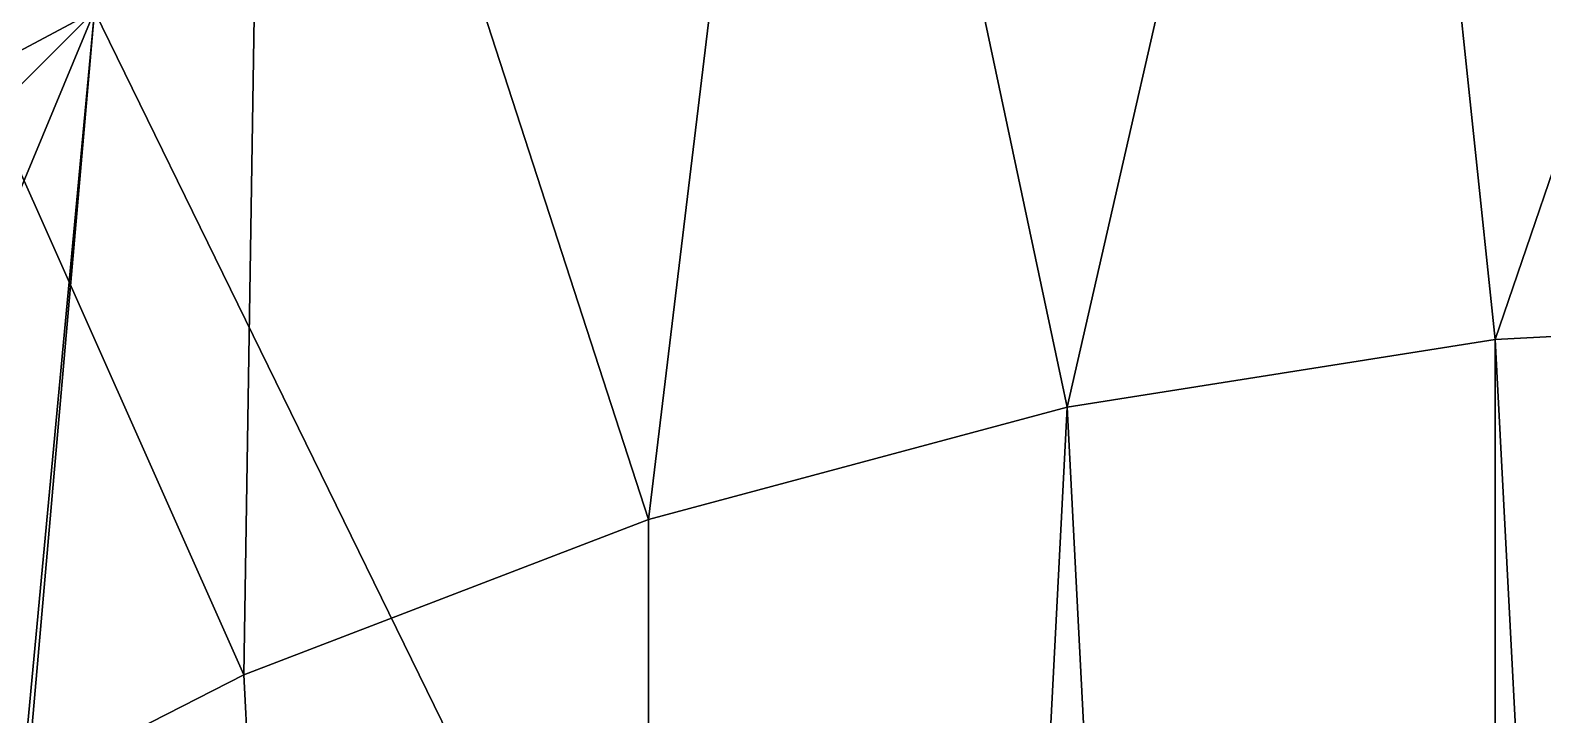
# Model space of a CAD drawing. Extents: x -48.5 to 48.5, y -27 to 68.5.
# Drawn here: x -16.04 to -3.25, y 51.64 to 57.42 of the extents above; entities that cross this region are included whole.
import ezdxf

# ---------------------------------------------------------------- set-up
doc = ezdxf.new("R2010")
doc.units = 0
doc.header["$MEASUREMENT"] = 0
doc.layers.add('STL2DXF', color=7, linetype='Continuous')

msp = doc.modelspace()

# ---------------------------------------------------------------- linework, layer by layer
at = {"layer": 'STL2DXF'}
for points in [[(-15.499, 57.58, -3), (-48.5, 40.001, 75), (-20.001, 68.5, 75)], [(-3.658, 54.808), (0, 65.5, 75), (-4.756, 65.251, 75)], [(0, 65.5, 75), (-3.658, 54.808), (0, 55)], [(-7.277, 54.235), (-4.756, 65.251, 75), (-9.46, 64.506, 75)], [(-4.756, 65.251, 75), (-7.277, 54.235), (-3.658, 54.808)], [(-10.816, 53.287), (-9.46, 64.506, 75), (-14.06, 63.273, 75)], [(-9.46, 64.506, 75), (-10.816, 53.287), (-7.277, 54.235)], [(-14.236, 51.974), (-14.06, 63.273, 75), (-18.507, 61.566, 75)], [(-14.06, 63.273, 75), (-14.236, 51.974), (-10.816, 53.287)], [(-18.507, 61.566, 75), (-17.5, 50.311), (-14.236, 51.974)], [(-48.5, 40.001, 75), (-15.499, 57.58, -3), (-37.58, 35.501, -3)], [(-15.499, 57.58, -3), (-37.58, 4.501, -3), (-37.58, 35.501, -3)], [(-37.58, 4.501, -3), (-15.499, 57.58, -3), (-21.943, -11.136, -3)], [(-21.943, -11.136, -3), (-15.499, 57.58, -3), (-21.943, -16.085, -3)], [(-21.943, -16.085, -3), (-15.499, 57.58, -3), (20.572, -16.085, -3)], [(20.572, -16.085, -3), (-15.499, 57.58, -3), (15.499, 57.58, -3)], [(-3.658, 54.808), (0, -15), (0, 55)], [(-7.277, 54.235), (-3.658, -15.808), (-3.658, 54.808)], [(-3.658, 54.808), (-3.658, -15.808), (-3.658, -14.808)], [(-3.658, 54.808), (-3.658, -14.808), (0, -15)], [(-10.816, 53.287), (-10.816, -14.287), (-7.277, 54.235)], [(-7.277, 54.235), (-10.816, -14.287), (-3.658, -15.808)], [(-14.236, 51.974), (-10.816, -14.287), (-10.816, 53.287)], [(-17.5, 50.311), (-10.816, -14.287), (-14.236, 51.974)]]:
    msp.add_3dface(points, dxfattribs=at)

doc.saveas('drawing.dxf')
